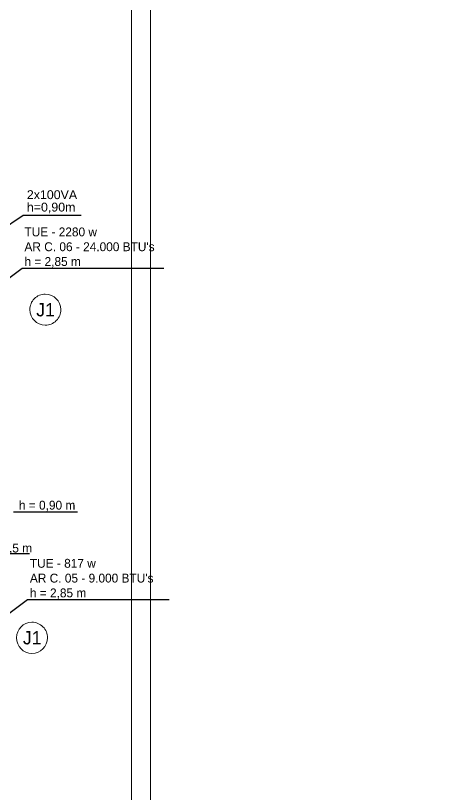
# Model space of a CAD drawing. Header units: millimetres. Extents: x -3501 to 2443, y -1417 to 2787.
# Drawn here: x 396 to 883, y 439 to 1316 of the extents above; entities that cross this region are included whole.
import ezdxf

# ---------------------------------------------------------------- set-up
doc = ezdxf.new("R2010")
doc.units = ezdxf.units.MM
doc.layers.add('PDF_Geometry', color=7, linetype='Continuous')
doc.layers.add('Texto', color=7, linetype='Continuous')
doc.layers.add('TXT e CIRCUITOS', color=7, linetype='Continuous', lineweight=30)
doc.styles.add('PDF Bahnschrift', font='bahnschrift.ttf')
doc.styles.add('txt 2mm', font='arial.ttf', dxfattribs={"height": 100})

msp = doc.modelspace()

# ---------------------------------------------------------------- linework, layer by layer
at = {"layer": 'PDF_Geometry', "color": 253, "lineweight": 18, "true_color": 0xaaaaaa}
for points in [[(544.41, -148.98), (544.41, -169.93), (883.25, -169.93), (548.43, -169.93), (548.43, -466.01), (548.43, 2044.46), (548.43, -148.98), (883.25, -148.98)], [(527.27, 2023.3), (527.27, -466.01)]]:
    msp.add_lwpolyline(points, close=True, dxfattribs=at)
at = {"layer": 'Texto', "lineweight": 9}
msp.add_lwpolyline([(414.89, 597.67, 0.411152), (432.45, 615.24, 0.415663), (414.89, 632.81)], format="xyb", dxfattribs=at)
for centre, radius, start, end in [((429.72, 985.07), 17.17, 89.36393, 180.63607), ((429.96, 984.83), 17.52, 269.85834, 0.14166)]:
    msp.add_arc(centre, radius, start, end, dxfattribs=at)
for points in [[(429.92, 1002.23), (439.65, 1002.23), (447.48, 994.61), (447.48, 984.88)], [(429.92, 967.31), (420.18, 967.31), (412.56, 975.14), (412.56, 984.88)], [(397.53, 615.24), (397.53, 624.98), (405.15, 632.81), (414.89, 632.81)], [(414.89, 597.67), (405.15, 597.67), (397.53, 605.72), (397.53, 615.24)]]:
    msp.add_open_spline(points, degree=3, dxfattribs=at)
at = {"layer": 'TXT e CIRCUITOS'}
for p, q in [((378.08, 1073.14), (405.12, 1091.23)), ((405.12, 1091.23), (470.24, 1091.37)), ((378.08, 1012.29), (403.69, 1031.51)), ((403.69, 1031.51), (563.45, 1031.51)), ((394.25, 757.09), (466.09, 757.09)), ((354.01, 710.04), (412.28, 710.04)), ((384.21, 639.07), (409.83, 658.28)), ((409.83, 658.28), (569.59, 658.28))]:
    msp.add_line(p, q, dxfattribs=at)

# ---------------------------------------------------------------- texts
at = {"layer": 'Texto', "char_height": 14.986, "attachment_point": 4, "style": 'PDF Bahnschrift'}
for insert in [(419.7, 984.68), (404.68, 615.24)]:
    msp.add_mtext('J1', dxfattribs=dict(at, insert=insert))
at = {"layer": 'TXT e CIRCUITOS', "ltscale": 3, "char_height": 10, "attachment_point": 1, "style": 'txt 2mm'}
for s, width, heights, insert in [('2x100VA', 78.1991, [12.56], (409.14, 1119.33)), ('h=0,90m', 10.4498, [3.37], (409.14, 1105.33))]:
    msp.add_mtext_dynamic_manual_height_columns(s, width=width, gutter_width=50, heights=heights, dxfattribs=dict(at, insert=insert))
at = {"layer": 'TXT e CIRCUITOS', "char_height": 10, "width": 156.0894, "attachment_point": 4, "style": 'PDF Bahnschrift'}
for s, insert in [("\\PTUE - 2280 w\\PAR C. 06 - 24.000 BTU's\\Ph = 2,85 m", (406.43, 1063.11)), ("\\PTUE - 817 w\\PAR C. 05 - 9.000 BTU's\\Ph = 2,85 m", (412.57, 689.88))]:
    msp.add_mtext(s, dxfattribs=dict(at, insert=insert))
at = {"layer": 'TXT e CIRCUITOS', "char_height": 10, "attachment_point": 4, "style": 'PDF Bahnschrift'}
for s, insert in [('h = 0,90 m', (400.19, 763.69)), ('h = 1,5 m', (358.89, 715.4))]:
    msp.add_mtext(s, dxfattribs=dict(at, insert=insert))

doc.saveas('drawing.dxf')
